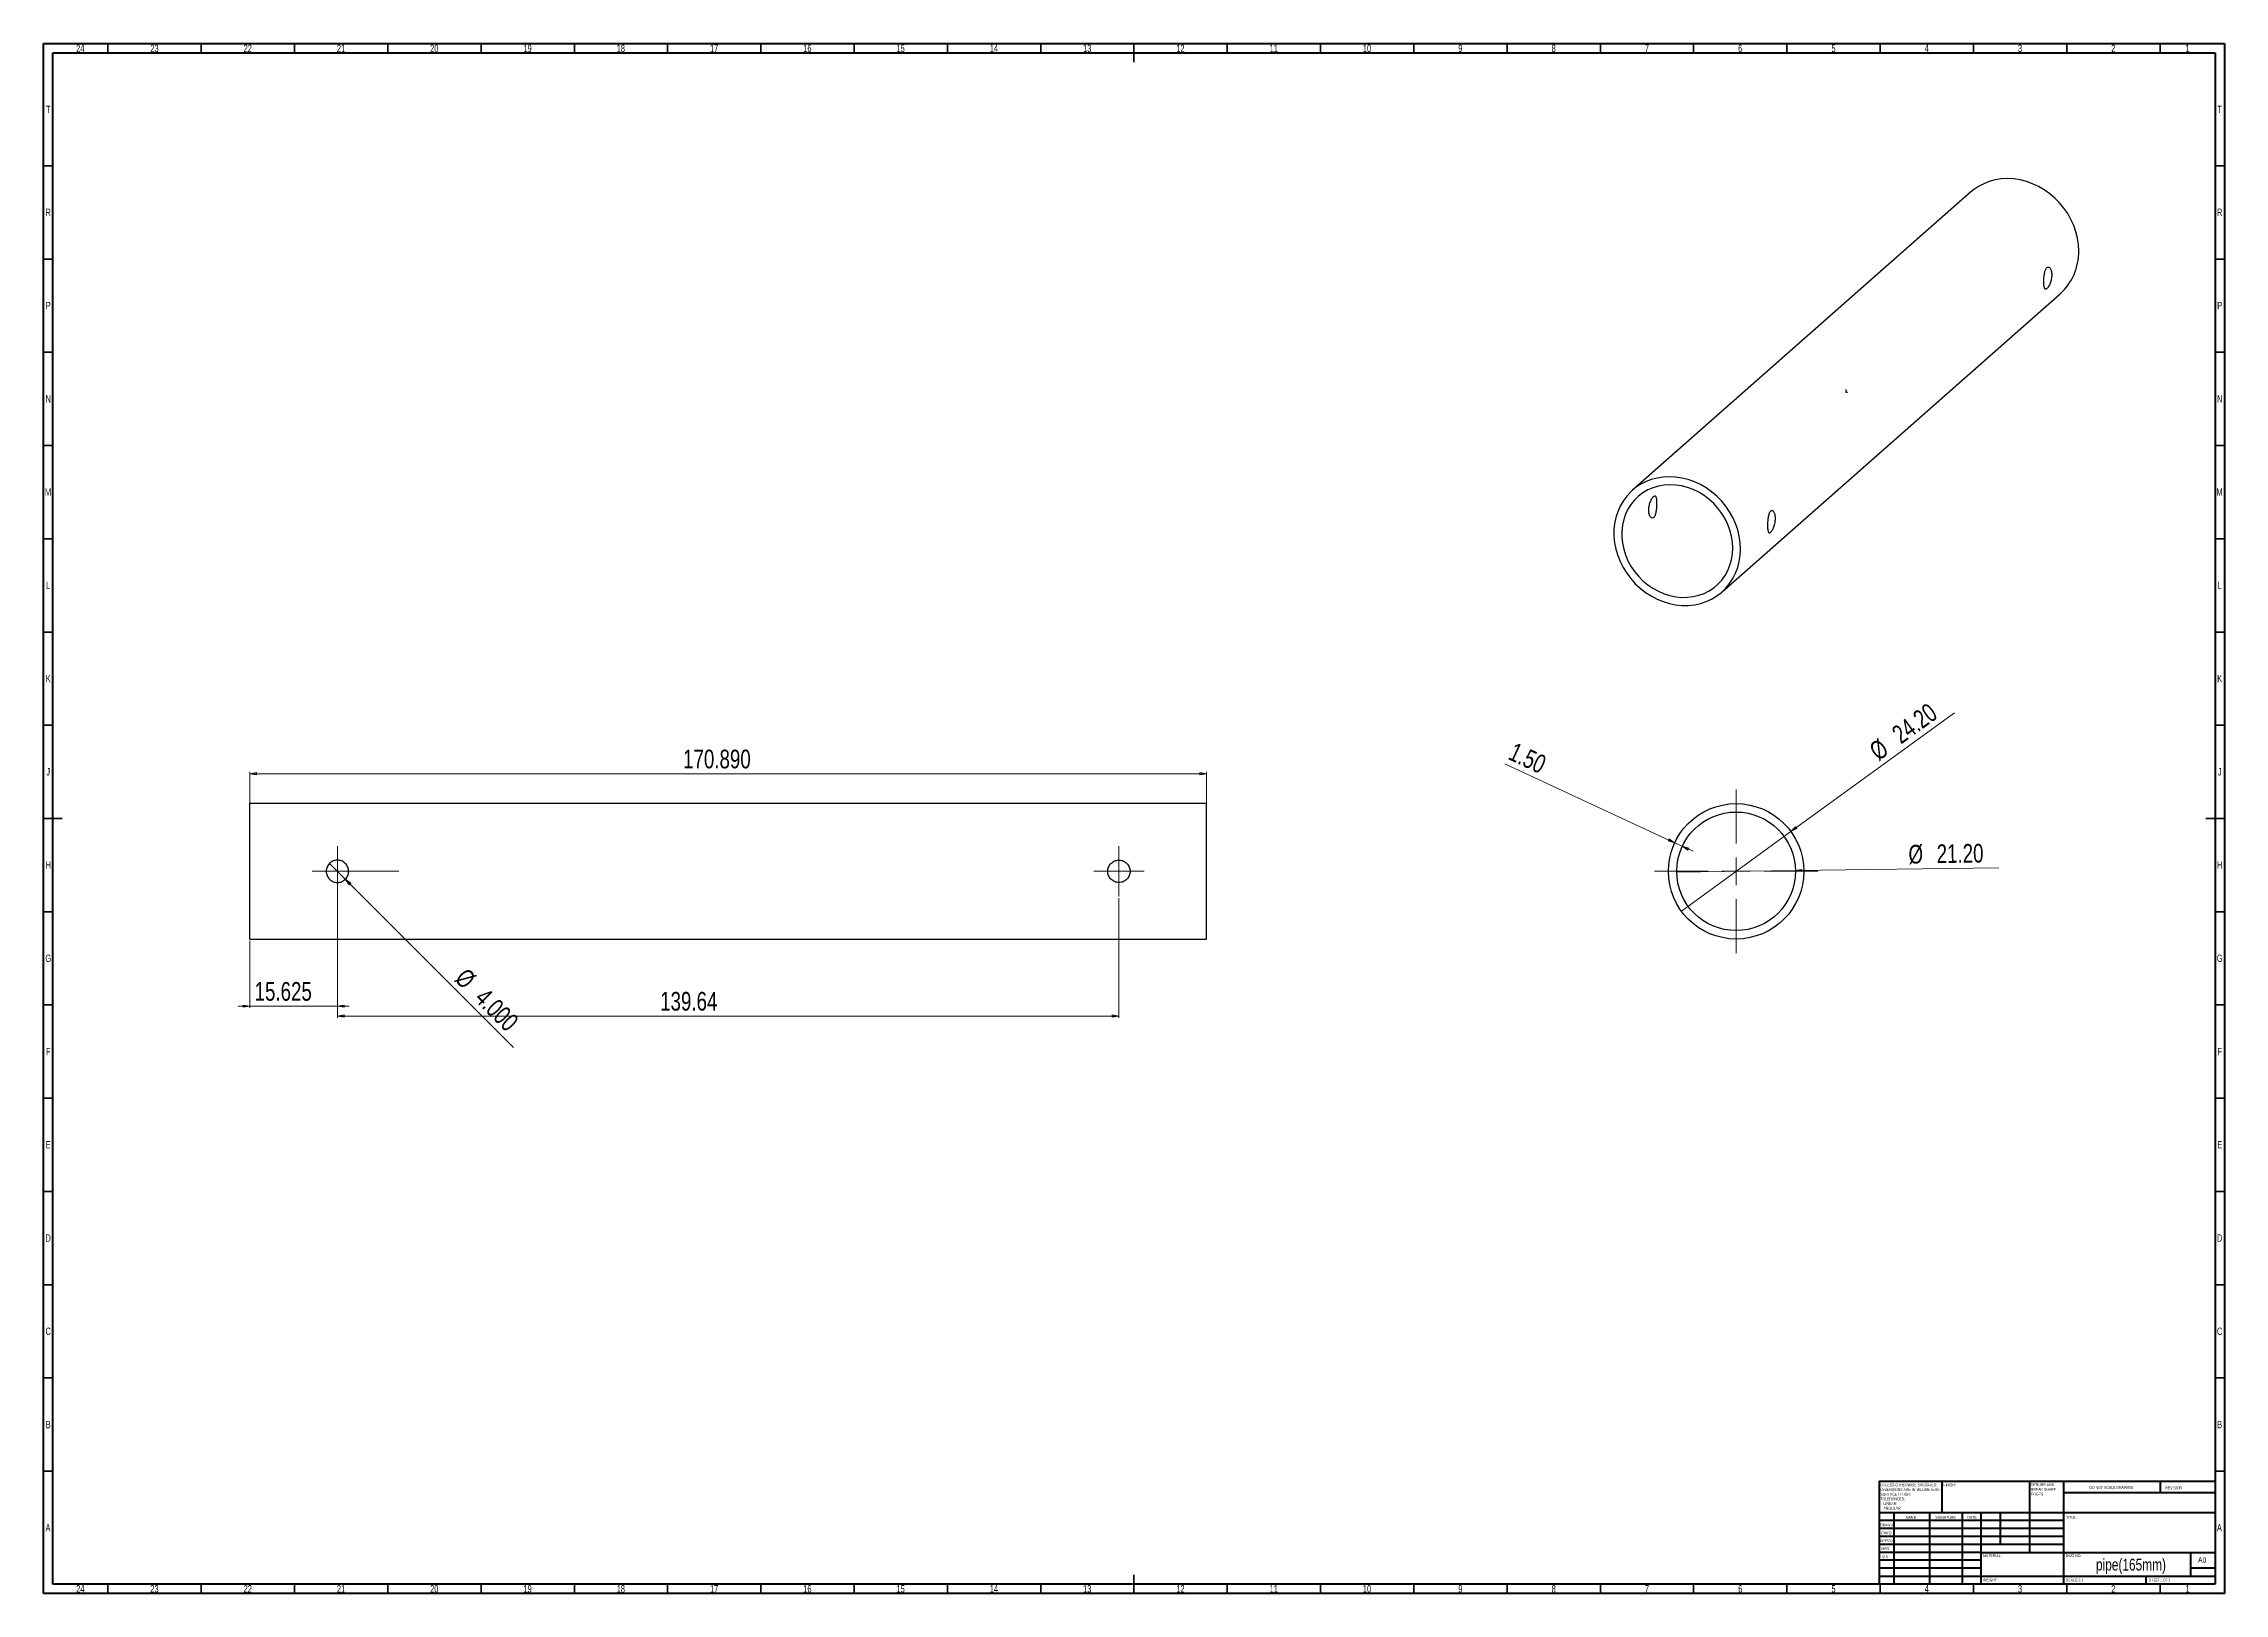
# Model space of a CAD drawing. Header units: millimetres. Extents: x 15 to 1184, y 5 to 836.
import ezdxf

# ---------------------------------------------------------------- set-up
doc = ezdxf.new("R2010")
doc.units = ezdxf.units.MM
doc.header["$PDSIZE"] = -1
doc.styles.add('SLDTEXTSTYLE0', font='TXT', dxfattribs={"width": 0.75})
doc.styles.add('SLDTEXTSTYLE1', font='TXT', dxfattribs={"width": 0.686449})
doc.styles.add('SLDTEXTSTYLE2', font='TXT', dxfattribs={"width": 0.6875})
doc.dimstyles.new('SLDDIMSTYLE0', dxfattribs={"dimtxt": 10, "dimasz": 3.556, "dimexe": 0, "dimexo": 0.0625, "dimgap": 2.5, "dimtad": 1, "dimdec": 3, "dimlfac": 0.333333, "dimrnd": 1e-09, "dimzin": 4, "dimdsep": 46, "dimtxsty": 'SLDTEXTSTYLE0', "dimblk1": 'NONE', "dimblk2": 'CLOSED', "dimsah": 1, "dimcen": 0, "dimadec": 0, "dimazin": 1, "dimtfac": 1, "dimtdec": 3, "dimtmove": 0, "dimatfit": 3, "dimldrblk": 'NONE', "dimfxl": 0, "dimfrac": 2, "dimtolj": 1, "dimtzin": 12, "dimarcsym": 0})
doc.dimstyles.new('SLDDIMSTYLE1', dxfattribs={"dimtxt": 10, "dimasz": 3.556, "dimexe": 0, "dimexo": 0.0625, "dimgap": 2.5, "dimtad": 1, "dimdec": 3, "dimlfac": 0.333333, "dimrnd": 1e-09, "dimzin": 12, "dimdsep": 46, "dimtxsty": 'SLDTEXTSTYLE0', "dimblk1": 'CLOSED', "dimblk2": 'CLOSED', "dimsah": 1, "dimcen": 0.09, "dimadec": 0, "dimazin": 3, "dimtfac": 1, "dimtdec": 3, "dimtmove": 0, "dimatfit": 0, "dimldrblk": 'CLOSED', "dimfxl": 0, "dimfrac": 2, "dimtolj": 1, "dimtzin": 12, "dimarcsym": 0})
doc.dimstyles.new('SLDDIMSTYLE2', dxfattribs={"dimtxt": 10, "dimasz": 3.556, "dimexe": 0, "dimexo": 0.0625, "dimgap": 2.5, "dimtad": 1, "dimdec": 3, "dimlfac": 0.333333, "dimrnd": 1e-09, "dimzin": 4, "dimdsep": 46, "dimtxsty": 'SLDTEXTSTYLE0', "dimblk1": 'CLOSED', "dimblk2": 'CLOSED', "dimsah": 1, "dimcen": 0.09, "dimadec": 0, "dimazin": 1, "dimtfac": 1, "dimtdec": 3, "dimtofl": 0, "dimtmove": 0, "dimatfit": 3, "dimldrblk": 'CLOSED', "dimfxl": 0, "dimfrac": 2, "dimtolj": 1, "dimtzin": 12, "dimarcsym": 0})
doc.dimstyles.new('SLDDIMSTYLE3', dxfattribs={"dimtxt": 10, "dimasz": 3.556, "dimexe": 0, "dimexo": 0.0625, "dimgap": 2.5, "dimtad": 1, "dimlfac": 0.333333, "dimrnd": 1e-09, "dimzin": 12, "dimdsep": 46, "dimtxsty": 'SLDTEXTSTYLE0', "dimblk1": 'CLOSED', "dimblk2": 'CLOSED', "dimsah": 1, "dimcen": 0.09, "dimadec": 0, "dimazin": 3, "dimtfac": 1, "dimtofl": 0, "dimtmove": 0, "dimatfit": 3, "dimldrblk": 'CLOSED', "dimfxl": 0, "dimfrac": 2, "dimtolj": 1, "dimtzin": 12, "dimarcsym": 0})
doc.dimstyles.new('SLDDIMSTYLE4', dxfattribs={"dimtxt": 10, "dimasz": 3.556, "dimexe": 0, "dimexo": 0.0625, "dimgap": 2.5, "dimtad": 1, "dimlfac": 0.333333, "dimrnd": 1e-09, "dimzin": 4, "dimdsep": 46, "dimtxsty": 'SLDTEXTSTYLE0', "dimblk1": 'NONE', "dimblk2": 'CLOSED', "dimsah": 1, "dimcen": 0, "dimadec": 0, "dimazin": 1, "dimtfac": 1, "dimtmove": 0, "dimatfit": 3, "dimldrblk": 'NONE', "dimfxl": 0, "dimfrac": 2, "dimtolj": 1, "dimtzin": 12, "dimarcsym": 0})
doc.dimstyles.new('SLDDIMSTYLE5', dxfattribs={"dimtxt": 10, "dimasz": 3.556, "dimexe": 0, "dimexo": 0.0625, "dimgap": 2.5, "dimtad": 1, "dimlfac": 0.333333, "dimrnd": 1e-09, "dimzin": 4, "dimdsep": 46, "dimtxsty": 'SLDTEXTSTYLE0', "dimblk1": 'CLOSED', "dimblk2": 'CLOSED', "dimsah": 1, "dimcen": 0.09, "dimadec": 0, "dimazin": 1, "dimtfac": 1, "dimtmove": 0, "dimatfit": 0, "dimldrblk": 'CLOSED', "dimfxl": 0, "dimfrac": 2, "dimtolj": 1, "dimtzin": 12, "dimarcsym": 0})

# ---------------------------------------------------------------- blocks, each defined once
blk = doc.blocks.new('_Closed')
at = {"color": 0, "linetype": 'ByBlock', "lineweight": -2}
for p, q in [((-1, 0.166667), (0, 0)), ((-1, 0.166667), (-1, -0.166667)), ((0, 0), (-1, -0.166667)), ((0, 0), (-1, 0))]:
    blk.add_line(p, q, dxfattribs=at)
blk = doc.blocks.new('_D')
at = {"color": 7, "linetype": 'Continuous', "lineweight": 0}
for q in [(168.2, 396.4), (266.9, 297.7)]:
    blk.add_line((176.7, 387.9), q, dxfattribs=at)
at = {"color": 7, "linetype": 'Continuous', "lineweight": 18, "xscale": 3.556, "yscale": 3.556, "rotation": 135.0000000000004}
blk.add_blockref('_Closed', (176.7, 387.9, 0.3), dxfattribs=at)
at = {"color": 7, "linetype": 'Continuous', "lineweight": 18, "char_height": 10, "attachment_point": 1, "rotation": 315, "style": 'SLDTEXTSTYLE0'}
for s, insert in [('%%c', (241.9, 341)), ('4.000', (252.6, 330.4))]:
    blk.add_mtext(s, dxfattribs=dict(at, insert=insert))
blk = doc.blocks.new('_None')
blk = doc.blocks.new('_D_1')
at = {"color": 7, "linetype": 'Continuous', "lineweight": 0}
for p, q in [((172.5, 391.2), (172.5, 318.9)), ((125.6, 354.9), (125.6, 318.9)), ((125.6, 319.9), (119.3, 319.9)), ((172.5, 319.9), (125.6, 319.9)), ((172.5, 319.9), (178.8, 319.9))]:
    blk.add_line(p, q, dxfattribs=at)
at = {"color": 7, "linetype": 'Continuous', "lineweight": 18, "xscale": 3.556, "yscale": 3.556}
blk.add_blockref('_Closed', (125.6, 319.9, 0.3), dxfattribs=at)
at = {"color": 7, "linetype": 'Continuous', "lineweight": 18, "xscale": 3.556, "yscale": 3.556, "rotation": 180.0000000000004}
blk.add_blockref('_Closed', (172.5, 319.9, 0.3), dxfattribs=at)
at = {"color": 7, "linetype": 'Continuous', "lineweight": 18, "insert": (128.1, 332.8), "char_height": 10, "attachment_point": 1, "style": 'SLDTEXTSTYLE0'}
blk.add_mtext('15.625', dxfattribs=at)
blk = doc.blocks.new('_D_2')
at = {"color": 7, "linetype": 'Continuous', "lineweight": 0}
for p, q in [((125.6, 356.9), (125.6, 445.5)), ((125.6, 444.5), (638.3, 444.5)), ((638.3, 356.9), (638.3, 445.5))]:
    blk.add_line(p, q, dxfattribs=at)
at = {"color": 7, "linetype": 'Continuous', "lineweight": 18, "xscale": 3.556, "yscale": 3.556, "rotation": 180.0000000000004}
blk.add_blockref('_Closed', (125.6, 444.5), dxfattribs=at)
at = {"color": 7, "linetype": 'Continuous', "lineweight": 18, "xscale": 3.556, "yscale": 3.556}
blk.add_blockref('_Closed', (638.3, 444.5), dxfattribs=at)
at = {"color": 7, "linetype": 'Continuous', "lineweight": 18, "insert": (357.8, 457.4), "char_height": 10, "attachment_point": 1, "style": 'SLDTEXTSTYLE0'}
blk.add_mtext('170.890', dxfattribs=at)
blk = doc.blocks.new('_D_3')
at = {"color": 7, "linetype": 'Continuous', "lineweight": 0}
for p, q in [((172.5, 377.7), (172.5, 313.6)), ((591.4, 377.7), (591.4, 313.6)), ((172.5, 314.6), (591.4, 314.6))]:
    blk.add_line(p, q, dxfattribs=at)
at = {"color": 7, "linetype": 'Continuous', "lineweight": 18, "xscale": 3.556, "yscale": 3.556, "rotation": 180.0000000000004}
blk.add_blockref('_Closed', (172.5, 314.6), dxfattribs=at)
at = {"color": 7, "linetype": 'Continuous', "lineweight": 18, "xscale": 3.556, "yscale": 3.556}
blk.add_blockref('_Closed', (591.4, 314.6), dxfattribs=at)
at = {"color": 7, "linetype": 'Continuous', "lineweight": 18, "insert": (345.5, 327.5), "char_height": 10, "attachment_point": 1, "style": 'SLDTEXTSTYLE0'}
blk.add_mtext('139.64', dxfattribs=at)
blk = doc.blocks.new('SW_CENTERMARKSYMBOL_0')
at = {"color": 0, "linetype": 'Continuous', "lineweight": 18}
for p, q in [((0, 7.5), (0, 13.5)), ((-7.5, 0), (-13.5, 0)), ((0, 0), (-7.5, 0)), ((0, 0), (0, 7.5)), ((0, 0), (0, -7.5)), ((0, 0), (7.5, 0)), ((7.5, 0), (33, 0)), ((0, -7.5), (0, -13.5))]:
    blk.add_line(p, q, dxfattribs=at)
blk = doc.blocks.new('SW_CENTERMARKSYMBOL_1')
at = {"color": 0, "linetype": 'Continuous', "lineweight": 18}
for p, q in [((0, 7.5), (0, 13.5)), ((-7.5, 0), (-13.5, 0)), ((0, 0), (-7.5, 0)), ((0, 0), (0, 7.5)), ((0, 0), (0, -7.5)), ((0, 0), (7.5, 0)), ((7.5, 0), (13.5, 0)), ((0, -7.5), (0, -13.5))]:
    blk.add_line(p, q, dxfattribs=at)
blk = doc.blocks.new('_D_4')
at = {"color": 7, "linetype": 'Continuous', "lineweight": 0}
for q in [(1039.3, 477.2), (892.9, 370.8)]:
    blk.add_line((951.6, 413.5), q, dxfattribs=at)
at = {"color": 7, "linetype": 'Continuous', "lineweight": 18, "xscale": 3.556, "yscale": 3.556, "rotation": 215.9913576436228}
blk.add_blockref('_Closed', (951.6, 413.5), dxfattribs=at)
at = {"color": 7, "linetype": 'Continuous', "lineweight": 18, "char_height": 10, "attachment_point": 1, "rotation": 35.9914, "style": 'SLDTEXTSTYLE0'}
for s, insert in [('24.20', (1004.8, 468.2)), ('%%c', (992.7, 459.2))]:
    blk.add_mtext(s, dxfattribs=dict(at, insert=insert))
blk = doc.blocks.new('_D_5')
at = {"color": 7, "linetype": 'Continuous', "lineweight": 0}
for q in [(890.4, 391.8), (1063.1, 394)]:
    blk.add_line((954, 392.6), q, dxfattribs=at)
at = {"color": 7, "linetype": 'Continuous', "lineweight": 18, "xscale": 3.556, "yscale": 3.556, "rotation": 180.753720809573}
blk.add_blockref('_Closed', (954, 392.6), dxfattribs=at)
at = {"color": 7, "linetype": 'Continuous', "lineweight": 18, "char_height": 10, "attachment_point": 1, "rotation": 0.7537, "style": 'SLDTEXTSTYLE0'}
for s, insert in [('%%c', (1014.6, 406.3)), ('21.20', (1029.7, 406.6))]:
    blk.add_mtext(s, dxfattribs=dict(at, insert=insert))
blk = doc.blocks.new('_D_6')
at = {"color": 7, "linetype": 'Continuous', "lineweight": 0}
for p, q in [((889.3, 407.5), (798.2, 449.9)), ((893.4, 405.6), (889.3, 407.5)), ((893.4, 405.6), (899.2, 402.9))]:
    blk.add_line(p, q, dxfattribs=at)
at = {"color": 7, "linetype": 'Continuous', "lineweight": 18, "xscale": 3.556, "yscale": 3.556}
for p, rotation in [((889.3, 407.5), 335.0278120854512), ((893.4, 405.6), 155.0278120854511)]:
    blk.add_blockref('_Closed', p, dxfattribs=dict(at, rotation=rotation))
at = {"color": 7, "linetype": 'Continuous', "lineweight": 18, "insert": (803.7, 461.6), "char_height": 10, "attachment_point": 1, "rotation": 335.0278, "style": 'SLDTEXTSTYLE0'}
blk.add_mtext('1.50', dxfattribs=at)
blk = doc.blocks.new('SW_CENTERMARKSYMBOL_2')
at = {"color": 0, "linetype": 'Continuous', "lineweight": 18}
for p, q in [((0, 15), (0, 43.8)), ((-15, 0), (-43.8, 0)), ((0, 0), (-7.5, 0)), ((0, 0), (0, 7.5)), ((0, 0), (0, -7.5)), ((0, 0), (7.5, 0)), ((15, 0), (43.8, 0)), ((0, -15), (0, -43.8))]:
    blk.add_line(p, q, dxfattribs=at)

msp = doc.modelspace()

# ---------------------------------------------------------------- linework, layer by layer
at = {"color": 7, "linetype": 'Continuous', "lineweight": 70}
for p, q in [((15, 5), (15, 836)), ((15, 836), (1184, 836)), ((20, 10), (20, 831)), ((20, 831), (1179, 831)), ((1179, 831), (1179, 10)), ((1184, 836), (1184, 5)), ((1184, 5), (15, 5)), ((1179, 10), (20, 10))]:
    msp.add_line(p, q, dxfattribs=at)
at = {"color": 7, "linetype": 'Continuous', "lineweight": 35}
for p, q in [((49.5, 831), (49.5, 836)), ((99.5, 831), (99.5, 836)), ((149.5, 831), (149.5, 836)), ((199.5, 831), (199.5, 836)), ((249.5, 831), (249.5, 836)), ((299.5, 831), (299.5, 836)), ((349.5, 831), (349.5, 836)), ((399.5, 831), (399.5, 836)), ((449.5, 831), (449.5, 836)), ((499.5, 831), (499.5, 836)), ((549.5, 831), (549.5, 836)), ((599.5, 836), (599.5, 826)), ((599.5, 831), (599.5, 836)), ((649.5, 831), (649.5, 836)), ((699.5, 831), (699.5, 836)), ((749.5, 831), (749.5, 836)), ((799.5, 831), (799.5, 836)), ((849.5, 831), (849.5, 836)), ((899.5, 831), (899.5, 836)), ((949.5, 831), (949.5, 836)), ((999.5, 831), (999.5, 836)), ((1049.5, 831), (1049.5, 836)), ((1099.5, 831), (1099.5, 836)), ((1149.5, 831), (1149.5, 836)), ((20, 770.5), (15, 770.5)), ((1179, 770.5), (1184, 770.5)), ((20, 720.5), (15, 720.5)), ((1179, 720.5), (1184, 720.5)), ((20, 670.5), (15, 670.5)), ((1179, 670.5), (1184, 670.5)), ((20, 620.5), (15, 620.5)), ((1179, 620.5), (1184, 620.5)), ((20, 570.5), (15, 570.5)), ((1179, 570.5), (1184, 570.5)), ((20, 520.5), (15, 520.5)), ((1179, 520.5), (1184, 520.5)), ((20, 470.5), (15, 470.5)), ((1179, 470.5), (1184, 470.5)), ((15, 420.5), (25, 420.5)), ((20, 420.5), (15, 420.5)), ((1184, 420.5), (1174, 420.5)), ((1179, 420.5), (1184, 420.5)), ((20, 370.5), (15, 370.5)), ((1179, 370.5), (1184, 370.5)), ((20, 320.5), (15, 320.5)), ((1179, 320.5), (1184, 320.5)), ((20, 270.5), (15, 270.5)), ((1179, 270.5), (1184, 270.5)), ((20, 220.5), (15, 220.5)), ((1179, 220.5), (1184, 220.5)), ((20, 170.5), (15, 170.5)), ((1179, 170.5), (1184, 170.5)), ((20, 120.5), (15, 120.5)), ((1179, 120.5), (1184, 120.5)), ((20, 70.5), (15, 70.5)), ((1179, 70.5), (1184, 70.5)), ((599.5, 5), (599.5, 15)), ((49.5, 10), (49.5, 5)), ((99.5, 10), (99.5, 5)), ((149.5, 10), (149.5, 5)), ((199.5, 10), (199.5, 5)), ((249.5, 10), (249.5, 5)), ((299.5, 10), (299.5, 5)), ((349.5, 10), (349.5, 5)), ((399.5, 10), (399.5, 5)), ((449.5, 10), (449.5, 5)), ((499.5, 10), (499.5, 5)), ((549.5, 10), (549.5, 5)), ((599.5, 10), (599.5, 5)), ((649.5, 10), (649.5, 5)), ((699.5, 10), (699.5, 5)), ((749.5, 10), (749.5, 5)), ((799.5, 10), (799.5, 5)), ((849.5, 10), (849.5, 5)), ((899.5, 10), (899.5, 5)), ((949.5, 10), (949.5, 5)), ((999.5, 10), (999.5, 5)), ((1049.5, 10), (1049.5, 5)), ((1099.5, 10), (1099.5, 5)), ((1149.5, 10), (1149.5, 5))]:
    msp.add_line(p, q, dxfattribs=at)
at = {"color": 7, "linetype": 'Continuous', "lineweight": 25}
for p, q in [((1047.9383, 756.3243), (866.6821, 596.4714)), ((914.7025, 542.0214), (1095.9587, 701.8743)), ((638.2838, 428.4722), (125.6138, 428.4722)), ((125.6138, 392.1722), (125.6138, 428.4722)), ((638.2838, 392.1722), (638.2838, 428.4722)), ((125.6138, 355.8722), (125.6138, 392.1722)), ((638.2838, 355.8722), (638.2838, 392.1722)), ((125.6138, 355.8722), (638.2838, 355.8722))]:
    msp.add_line(p, q, dxfattribs=at)
at = {"color": 7, "linetype": 'Continuous'}
for p, q in [((981.3204, 649.1728), (981.3204, 650.5145)), ((981.3204, 649.1728), (981.986, 649.089)), ((922.245, 392.1722), (922.0078, 392.1722)), ((922.245, 392.1722), (922.245, 392.6466))]:
    msp.add_line(p, q, dxfattribs=at)
at = {"color": 7, "linetype": 'Continuous', "lineweight": 50}
for p, q in [((999, 65.25), (1179, 65.25)), ((999, 65.25), (999, 10)), ((1032.8, 48.25), (1032.8, 65.25)), ((1079.6, 65.25), (1079.6, 27)), ((1097.8, 65.25), (1097.8, 10)), ((1179, 58.875), (1097.8, 58.875)), ((1149.8, 58.875), (1149.8, 65.25)), ((1179, 48.25), (999, 48.25)), ((1006.8, 48.25), (1006.8, 10)), ((1025.991, 48.25), (1025.991, 10)), ((1043.3989, 48.25), (1043.3989, 10)), ((1053.6, 10), (1053.6, 48.25)), ((1064, 31.25), (1064, 48.25)), ((1097.8, 44), (999, 44)), ((1097.8, 39.75), (999, 39.75)), ((1097.8, 35.5), (999, 35.5)), ((1097.8, 31.25), (999, 31.25)), ((1053.6, 27), (999, 27)), ((1053.6, 27), (1179, 27)), ((1166, 14.25), (1166, 27)), ((1053.6, 22.7499), (999, 22.7499)), ((1053.6, 18.5), (999, 18.5)), ((999, 14.25), (1179, 14.25)), ((1142, 10), (1142, 14.25)), ((1179, 18.5), (1166, 18.5))]:
    msp.add_line(p, q, dxfattribs=at)
at = {"color": 7, "linetype": 'Continuous', "lineweight": 25, "flags": 128}
for points in [[(1105.9041, 724.8213), (1105.7353, 728.2502), (1105.2308, 731.6875), (1104.3955, 735.0991), (1103.2378, 738.451), (1101.769, 741.71), (1100.0039, 744.8437), (1097.96, 747.8209), (1095.6575, 750.6121), (1093.1195, 753.1894), (1090.371, 755.5273), (1087.4394, 757.6026), (1084.3539, 759.3946), (1081.1451, 760.8855), (1077.8448, 762.0605), (1074.486, 762.9079), (1071.102, 763.4193), (1067.7264, 763.5896), (1064.3927, 763.4172), (1061.1341, 762.9036), (1057.9831, 762.0542), (1054.9708, 760.8771), (1052.1272, 759.3843), (1049.4806, 757.5905), (1047.9383, 756.3243)], [(924.6479, 564.9684), (924.4791, 568.3972), (923.9746, 571.8345), (923.1393, 575.2461), (921.9815, 578.5981), (920.5128, 581.8571), (918.7477, 584.9908), (916.7038, 587.968), (914.4013, 590.7591), (911.8632, 593.3365), (909.1148, 595.6744), (906.1832, 597.7496), (903.0977, 599.5416), (899.8888, 601.0325), (896.5886, 602.2075), (893.2298, 603.0549), (889.8458, 603.5664), (886.4702, 603.7367), (883.1365, 603.5642), (879.8779, 603.0507), (876.7268, 602.2012), (873.7145, 601.0242), (870.871, 599.5314), (868.2244, 597.7375), (865.8011, 595.6606), (863.6252, 593.3211), (861.7184, 590.7423), (860.0994, 587.9499), (858.7845, 584.9717), (857.7868, 581.8371), (857.116, 578.5774), (856.779, 575.225), (856.779, 571.8131), (857.116, 568.3758), (857.7868, 564.9471), (858.7845, 561.5611), (860.0994, 558.2515), (861.7184, 555.0512), (863.6252, 551.9919), (865.8011, 549.1042), (868.2244, 546.4166), (870.871, 543.9559), (873.7145, 541.7465), (876.7268, 539.8105), (879.8779, 538.167), (883.1365, 536.8324), (886.4702, 535.8199), (889.8458, 535.1397), (893.2298, 534.7984), (896.5886, 534.7995), (899.8888, 535.1429), (903.0977, 535.8252), (906.1832, 536.8398), (909.1148, 538.1763), (911.8632, 539.8217), (914.4013, 541.7595), (916.7038, 543.9705), (918.7477, 546.4327), (920.5128, 549.1216), (921.9815, 552.0105), (923.1393, 555.0707), (923.9746, 558.2718), (924.4791, 561.582), (924.6479, 564.9684)], [(920.4385, 565.4987), (920.27, 568.7068), (919.7663, 571.9209), (918.9333, 575.1048), (917.7802, 578.2223), (916.3203, 581.238), (914.5699, 584.118), (912.549, 586.8294), (910.2805, 589.3416), (907.79, 591.6261), (905.1059, 593.657), (902.2583, 595.4113), (899.2798, 596.8692), (896.2039, 598.0141), (893.0656, 598.8331), (889.9005, 599.3168), (886.7442, 599.4599), (883.6328, 599.2605), (880.6013, 598.7212), (877.6841, 597.8478), (874.9143, 596.6504), (872.3233, 595.1425), (869.9404, 593.3412), (867.7927, 591.2669), (865.9044, 588.943), (864.297, 586.396), (862.9886, 583.6547), (861.9942, 580.7502), (861.3249, 577.7153), (860.9883, 574.5844), (860.9883, 571.3931), (861.3249, 568.1774), (861.9942, 564.9738), (862.9886, 561.8187), (864.297, 558.7477), (865.9044, 555.7957), (867.7927, 552.996), (869.9404, 550.3805), (872.3233, 547.9788), (874.9143, 545.818), (877.6841, 543.9227), (880.6013, 542.3143), (883.6328, 541.011), (886.7442, 540.0277), (889.9005, 539.3754), (893.0656, 539.0616), (896.2039, 539.0898), (899.2798, 539.4597), (902.2583, 540.167), (905.1059, 541.2039), (907.79, 542.5585), (910.2805, 544.2154), (912.549, 546.156), (914.5699, 548.3582), (916.3203, 550.7971), (917.7802, 553.445), (918.9333, 556.2719), (919.7663, 559.2459), (920.27, 562.3331), (920.4385, 565.4987)]]:
    msp.add_lwpolyline(points, dxfattribs=at)
at = {"color": 7, "linetype": 'Continuous', "lineweight": 25}
for radius in [36.3, 31.8]:
    msp.add_circle((922.245, 392.1722), radius, dxfattribs=at)
msp.add_arc((1075.665, 724.2984), 30.2436, 312.1449937, 0.9907009, dxfattribs=at)
for points, knots in [([(1091.4526, 712.0763), (1091.4526, 712.4507), (1091.4327, 712.8073), (1091.3555, 713.4864), (1091.2972, 713.8122), (1091.1475, 714.4084), (1091.0568, 714.6788), (1090.8466, 715.1645), (1090.7264, 715.3799), (1090.3421, 715.9142), (1090.0447, 716.1348), (1089.4479, 716.2603), (1089.1427, 716.1663), (1088.7268, 715.8002), (1088.5921, 715.6384), (1088.3435, 715.2507), (1088.2284, 715.0249), (1088.0148, 714.5088), (1087.9171, 714.2194), (1087.7439, 713.6008), (1087.6669, 713.2679), (1087.5308, 712.5593), (1087.4734, 712.1932), (1087.3759, 711.4388), (1087.3354, 711.0458), (1087.272, 710.2622), (1087.2489, 709.872), (1087.2178, 709.0948), (1087.21, 708.7064), (1087.2099, 707.5978), (1087.2404, 706.9044), (1087.3347, 706.0308), (1087.3748, 705.7624), (1087.473, 705.2888), (1087.5304, 705.0853), (1087.6648, 704.7434), (1087.7428, 704.6045), (1087.9163, 704.4041), (1088.0121, 704.3405), (1088.2255, 704.2876), (1088.3424, 704.2994), (1088.5901, 704.3969), (1088.7224, 704.4826), (1089.0026, 704.7293), (1089.1467, 704.8866), (1089.4417, 705.2666), (1089.5943, 705.4925), (1089.8944, 705.9966), (1090.0419, 706.2743), (1090.3293, 706.8811), (1090.469, 707.2112), (1090.8532, 708.2385), (1091.0723, 709.0002), (1091.3704, 710.537), (1091.4526, 711.3275), (1091.4526, 712.0763)], [0, 0, 0, 0, 0.03125, 0.03125, 0.0625, 0.0625, 0.09375, 0.09375, 0.125, 0.125, 0.1875, 0.1875, 0.25, 0.25, 0.28125, 0.28125, 0.3125, 0.3125, 0.34375, 0.34375, 0.375, 0.375, 0.40625, 0.40625, 0.4375, 0.4375, 0.46875, 0.46875, 0.5, 0.5, 0.5625, 0.5625, 0.59375, 0.59375, 0.625, 0.625, 0.65625, 0.65625, 0.6875, 0.6875, 0.71875, 0.71875, 0.75, 0.75, 0.78125, 0.78125, 0.8125, 0.8125, 0.84375, 0.84375, 0.875, 0.875, 0.9375, 0.9375, 1, 1, 1, 1]), ([(875.3976, 585.7391), (875.3976, 585.3644), (875.4184, 585.0076), (875.499, 584.3278), (875.5598, 584.0017), (875.7156, 583.4048), (875.81, 583.134), (876.0282, 582.6474), (876.1528, 582.4316), (876.5499, 581.8961), (876.8561, 581.6744), (877.4655, 581.547), (877.7745, 581.6404), (878.1907, 582.0067), (878.3245, 582.1688), (878.5698, 582.557), (878.6824, 582.7833), (878.8897, 583.3005), (878.9834, 583.5901), (879.1485, 584.2096), (879.2211, 584.5435), (879.3482, 585.2523), (879.4012, 585.6186), (879.4907, 586.3739), (879.5275, 586.7675), (879.5847, 587.5514), (879.6055, 587.942), (879.6333, 588.7202), (879.6402, 589.1088), (879.6403, 590.2178), (879.6134, 590.911), (879.5281, 591.7836), (879.4916, 592.0517), (879.4016, 592.5237), (879.3486, 592.7265), (879.2229, 593.0674), (879.1494, 593.2055), (878.9843, 593.4048), (878.8922, 593.468), (878.5815, 593.5463), (878.3349, 593.4474), (877.9147, 593.0775), (877.7698, 592.9203), (877.4711, 592.5404), (877.3157, 592.3145), (877.0096, 591.8115), (876.8583, 591.5343), (876.5626, 590.928), (876.4188, 590.5991), (876.0217, 589.5743), (875.7939, 588.814), (875.5611, 587.6624), (875.5, 587.2701), (875.4184, 586.4948), (875.3976, 586.1137), (875.3976, 585.7391)], [0, 0, 0, 0, 0.03125, 0.03125, 0.0625, 0.0625, 0.09375, 0.09375, 0.125, 0.125, 0.1875, 0.1875, 0.25, 0.25, 0.28125, 0.28125, 0.3125, 0.3125, 0.34375, 0.34375, 0.375, 0.375, 0.40625, 0.40625, 0.4375, 0.4375, 0.46875, 0.46875, 0.5, 0.5, 0.5625, 0.5625, 0.59375, 0.59375, 0.625, 0.625, 0.65625, 0.65625, 0.6875, 0.6875, 0.75, 0.75, 0.78125, 0.78125, 0.8125, 0.8125, 0.84375, 0.84375, 0.875, 0.875, 0.9375, 0.9375, 0.96875, 0.96875, 1, 1, 1, 1]), ([(943.342, 581.4551), (943.342, 581.0806), (943.3221, 580.7012), (943.2449, 579.9326), (943.1866, 579.5391), (943.0369, 578.7659), (942.9462, 578.3869), (942.736, 577.6438), (942.6158, 577.2784), (942.2315, 576.2503), (941.9341, 575.6284), (941.3373, 574.6247), (941.0321, 574.2322), (940.6162, 573.8648), (940.4816, 573.7767), (940.2329, 573.6783), (940.1178, 573.6663), (939.9042, 573.7179), (939.8065, 573.7822), (939.6333, 573.9817), (939.5563, 574.1176), (939.4202, 574.4622), (939.3628, 574.6661), (939.2653, 575.1354), (939.2248, 575.4044), (939.1614, 575.9894), (939.1383, 576.3043), (939.1072, 576.9795), (939.0994, 577.3417), (939.0993, 578.4501), (939.1298, 579.2479), (939.2242, 580.4174), (939.2643, 580.8088), (939.3624, 581.5693), (939.4198, 581.9348), (939.5542, 582.6367), (939.6322, 582.9755), (939.8057, 583.5956), (939.9016, 583.8803), (940.1149, 584.3976), (940.2318, 584.6275), (940.4795, 585.0143), (940.6118, 585.1745), (940.892, 585.4223), (941.0361, 585.5068), (941.3311, 585.5999), (941.4837, 585.6079), (941.7838, 585.5455), (941.9313, 585.4762), (942.2187, 585.2622), (942.3584, 585.1163), (942.7426, 584.583), (942.9617, 584.085), (943.2598, 582.9009), (943.342, 582.2039), (943.342, 581.4551)], [0, 0, 0, 0, 0.03125, 0.03125, 0.0625, 0.0625, 0.09375, 0.09375, 0.125, 0.125, 0.1875, 0.1875, 0.25, 0.25, 0.28125, 0.28125, 0.3125, 0.3125, 0.34375, 0.34375, 0.375, 0.375, 0.40625, 0.40625, 0.4375, 0.4375, 0.46875, 0.46875, 0.5, 0.5, 0.5625, 0.5625, 0.59375, 0.59375, 0.625, 0.625, 0.65625, 0.65625, 0.6875, 0.6875, 0.71875, 0.71875, 0.75, 0.75, 0.78125, 0.78125, 0.8125, 0.8125, 0.84375, 0.84375, 0.875, 0.875, 0.9375, 0.9375, 1, 1, 1, 1]), ([(178.4888, 392.1722), (178.4888, 391.7751), (178.4498, 391.3847), (178.297, 390.617), (178.1813, 390.2356), (177.8799, 389.5093), (177.6956, 389.1649), (177.2602, 388.5132), (177.0072, 388.2052), (176.1784, 387.3766), (175.5101, 386.9299), (174.0669, 386.3309), (173.2764, 386.1727), (172.1003, 386.172), (171.7019, 386.2111), (170.9319, 386.3644), (170.5576, 386.4779), (169.8303, 386.779), (169.48, 386.9665), (168.8307, 387.4004), (168.5269, 387.649), (167.9681, 388.2075), (167.7203, 388.5098), (167.2858, 389.1588), (167.0975, 389.5099), (166.7964, 390.2356), (166.6826, 390.6096), (166.5284, 391.3799), (166.489, 391.778), (166.4885, 392.9537), (166.646, 393.7445), (167.0945, 394.828), (167.2811, 395.1779), (167.7183, 395.8324), (167.966, 396.1342), (168.5186, 396.6877), (168.8267, 396.941), (169.477, 397.3762), (169.8211, 397.5609), (170.5481, 397.8633), (170.9286, 397.979), (171.6957, 398.1324), (172.0875, 398.1719), (172.8805, 398.1725), (173.2706, 398.1339), (174.0389, 397.9817), (174.421, 397.8662), (175.1467, 397.5657), (175.4913, 397.3817), (176.1441, 396.9464), (176.4519, 396.694), (177.2808, 395.8664), (177.7284, 395.1983), (178.3287, 393.7553), (178.4888, 392.9664), (178.4888, 392.1722)], [0, 0, 0, 0, 0.03125, 0.03125, 0.0625, 0.0625, 0.09375, 0.09375, 0.125, 0.125, 0.1875, 0.1875, 0.25, 0.25, 0.28125, 0.28125, 0.3125, 0.3125, 0.34375, 0.34375, 0.375, 0.375, 0.40625, 0.40625, 0.4375, 0.4375, 0.46875, 0.46875, 0.5, 0.5, 0.5625, 0.5625, 0.59375, 0.59375, 0.625, 0.625, 0.65625, 0.65625, 0.6875, 0.6875, 0.71875, 0.71875, 0.75, 0.75, 0.78125, 0.78125, 0.8125, 0.8125, 0.84375, 0.84375, 0.875, 0.875, 0.9375, 0.9375, 1, 1, 1, 1]), ([(597.4088, 392.1722), (597.4088, 392.5693), (597.3698, 392.9597), (597.217, 393.7274), (597.1013, 394.1088), (596.7999, 394.8351), (596.6156, 395.1795), (596.1802, 395.8312), (595.9272, 396.1392), (595.0984, 396.9678), (594.4301, 397.4146), (592.9869, 398.0135), (592.1964, 398.1718), (591.0203, 398.1724), (590.6219, 398.1333), (589.8519, 397.98), (589.4776, 397.8665), (588.7503, 397.5655), (588.4, 397.3779), (587.7507, 396.944), (587.4469, 396.6954), (586.8881, 396.1369), (586.6403, 395.8346), (586.2058, 395.1856), (586.0175, 394.8345), (585.7164, 394.1088), (585.6026, 393.7348), (585.4484, 392.9645), (585.409, 392.5664), (585.4085, 391.3907), (585.566, 390.5999), (586.0145, 389.5164), (586.2011, 389.1665), (586.6383, 388.512), (586.886, 388.2103), (587.4386, 387.6567), (587.7467, 387.4034), (588.397, 386.9682), (588.7411, 386.7835), (589.4681, 386.4811), (589.8486, 386.3654), (590.6157, 386.212), (591.0075, 386.1725), (591.8005, 386.1719), (592.1906, 386.2105), (592.9589, 386.3627), (593.341, 386.4782), (594.0667, 386.7787), (594.4113, 386.9627), (595.0641, 387.398), (595.3719, 387.6504), (596.2008, 388.478), (596.6484, 389.1461), (597.2487, 390.5891), (597.4088, 391.378), (597.4088, 392.1722)], [0, 0, 0, 0, 0.03125, 0.03125, 0.0625, 0.0625, 0.09375, 0.09375, 0.125, 0.125, 0.1875, 0.1875, 0.25, 0.25, 0.28125, 0.28125, 0.3125, 0.3125, 0.34375, 0.34375, 0.375, 0.375, 0.40625, 0.40625, 0.4375, 0.4375, 0.46875, 0.46875, 0.5, 0.5, 0.5625, 0.5625, 0.59375, 0.59375, 0.625, 0.625, 0.65625, 0.65625, 0.6875, 0.6875, 0.71875, 0.71875, 0.75, 0.75, 0.78125, 0.78125, 0.8125, 0.8125, 0.84375, 0.84375, 0.875, 0.875, 0.9375, 0.9375, 1, 1, 1, 1])]:
    msp.add_open_spline(points, degree=3, knots=knots, dxfattribs=at)
at = {"color": 7, "linetype": 'Continuous'}
for p in [(981.3204, 649.1728), (922.245, 392.1722)]:
    msp.add_point(p, dxfattribs=at)

# ---------------------------------------------------------------- block references
at = {"color": 7, "linetype": 'Continuous', "lineweight": 0}
for name, p in [('SW_CENTERMARKSYMBOL_2', (922.245, 392.1722)), ('SW_CENTERMARKSYMBOL_0', (172.4888, 392.1722)), ('SW_CENTERMARKSYMBOL_1', (591.4088, 392.1722))]:
    msp.add_blockref(name, p, dxfattribs=at)

# ---------------------------------------------------------------- texts
for s, insert, char_height, attachment_point, style in [('24', (34.6701, 835.4385), 3.96875, 2, 'SLDTEXTSTYLE0'), ('23', (74.4201, 835.4385), 3.96875, 2, 'SLDTEXTSTYLE0'), ('22', (124.4201, 835.4385), 3.96875, 2, 'SLDTEXTSTYLE0'), ('21', (174.4201, 835.4385), 3.96875, 2, 'SLDTEXTSTYLE0'), ('20', (224.4201, 835.4385), 3.96875, 2, 'SLDTEXTSTYLE0'), ('19', (274.4201, 835.4385), 3.96875, 2, 'SLDTEXTSTYLE0'), ('18', (324.4201, 835.4385), 3.96875, 2, 'SLDTEXTSTYLE0'), ('17', (374.4201, 835.4385), 3.96875, 2, 'SLDTEXTSTYLE0'), ('16', (424.4201, 835.4385), 3.96875, 2, 'SLDTEXTSTYLE0'), ('15', (474.4201, 835.4385), 3.96875, 2, 'SLDTEXTSTYLE0'), ('14', (524.4201, 835.4385), 3.96875, 2, 'SLDTEXTSTYLE0'), ('13', (574.4201, 835.4385), 3.96875, 2, 'SLDTEXTSTYLE0'), ('12', (624.4201, 835.4385), 3.96875, 2, 'SLDTEXTSTYLE0'), ('11', (674.4201, 835.4385), 3.96875, 2, 'SLDTEXTSTYLE0'), ('10', (724.4201, 835.4385), 3.96875, 2, 'SLDTEXTSTYLE0'), ('9', (774.46, 835.4385), 3.9687, 2, 'SLDTEXTSTYLE0'), ('8', (824.46, 835.4385), 3.9687, 2, 'SLDTEXTSTYLE0'), ('7', (874.46, 835.4385), 3.9687, 2, 'SLDTEXTSTYLE0'), ('6', (924.46, 835.4385), 3.9687, 2, 'SLDTEXTSTYLE0'), ('5', (974.46, 835.4385), 3.9687, 2, 'SLDTEXTSTYLE0'), ('4', (1024.46, 835.4385), 3.9687, 2, 'SLDTEXTSTYLE0'), ('3', (1074.46, 835.4385), 3.9687, 2, 'SLDTEXTSTYLE0'), ('2', (1124.46, 835.4385), 3.9687, 2, 'SLDTEXTSTYLE0'), ('1', (1164.21, 835.4385), 3.9687, 2, 'SLDTEXTSTYLE0'), ('T', (17.4881, 802.6885), 3.9687, 2, 'SLDTEXTSTYLE0'), ('T', (1181.4881, 802.6885), 3.9687, 2, 'SLDTEXTSTYLE0'), ('R', (17.4444, 747.525), 3.9687, 2, 'SLDTEXTSTYLE0'), ('R', (1181.4444, 747.525), 3.9687, 2, 'SLDTEXTSTYLE0'), ('P', (17.4848, 697.525), 3.9687, 2, 'SLDTEXTSTYLE0'), ('P', (1181.4848, 697.525), 3.9687, 2, 'SLDTEXTSTYLE0'), ('N', (17.4637, 647.525), 3.9687, 2, 'SLDTEXTSTYLE0'), ('N', (1181.4637, 647.525), 3.9687, 2, 'SLDTEXTSTYLE0'), ('M', (17.3617, 597.525), 3.9687, 2, 'SLDTEXTSTYLE0'), ('M', (1181.3617, 597.525), 3.9687, 2, 'SLDTEXTSTYLE0'), ('L', (17.4545, 547.525), 3.9687, 2, 'SLDTEXTSTYLE0'), ('L', (1181.4545, 547.525), 3.9687, 2, 'SLDTEXTSTYLE0'), ('K', (17.4885, 497.525), 3.9687, 2, 'SLDTEXTSTYLE0'), ('K', (1181.4885, 497.525), 3.9687, 2, 'SLDTEXTSTYLE0'), ('J', (17.4651, 447.525), 3.9687, 2, 'SLDTEXTSTYLE0'), ('J', (1181.4651, 447.525), 3.9687, 2, 'SLDTEXTSTYLE0'), ('H', (17.4904, 397.525), 3.9687, 2, 'SLDTEXTSTYLE0'), ('H', (1181.4904, 397.525), 3.9687, 2, 'SLDTEXTSTYLE0'), ('G', (17.4867, 347.525), 3.9687, 2, 'SLDTEXTSTYLE0'), ('G', (1181.4867, 347.525), 3.9687, 2, 'SLDTEXTSTYLE0'), ('F', (17.4577, 297.525), 3.9687, 2, 'SLDTEXTSTYLE0'), ('F', (1181.4577, 297.525), 3.9687, 2, 'SLDTEXTSTYLE0'), ('E', (17.5078, 247.525), 3.9687, 2, 'SLDTEXTSTYLE0'), ('E', (1181.5078, 247.525), 3.9687, 2, 'SLDTEXTSTYLE0'), ('D', (17.4527, 197.525), 3.9687, 2, 'SLDTEXTSTYLE0'), ('D', (1181.4527, 197.525), 3.9687, 2, 'SLDTEXTSTYLE0'), ('C', (17.4587, 147.525), 3.9687, 2, 'SLDTEXTSTYLE0'), ('C', (1181.4587, 147.525), 3.9687, 2, 'SLDTEXTSTYLE0'), ('B', (17.4706, 97.525), 3.9687, 2, 'SLDTEXTSTYLE0'), ('B', (1181.4706, 97.525), 3.9687, 2, 'SLDTEXTSTYLE0'), ('SURFACE FINISH:', (999.5937, 58.921), 1.5, 1, 'SLDTEXTSTYLE0'), ('UNLESS OTHERWISE SPECIFIED:', (999.5937, 63.921), 1.5, 1, 'SLDTEXTSTYLE0'), ('DIMENSIONS ARE IN MILLIMETERS', (999.5937, 61.421), 1.5, 1, 'SLDTEXTSTYLE0'), ('FINISH:', (1033.3713, 63.9193), 1.5, 1, 'SLDTEXTSTYLE0'), ('DEBURR AND', (1080.3092, 64.0031), 1.5, 1, 'SLDTEXTSTYLE0'), ('BREAK SHARP', (1080.3092, 61.5031), 1.5, 1, 'SLDTEXTSTYLE0'), ('EDGES', (1080.3092, 59.0031), 1.5, 1, 'SLDTEXTSTYLE0'), ('DO NOT SCALE DRAWING', (1111.6146, 62.533), 1.5, 1, 'SLDTEXTSTYLE0'), ('REVISION', (1152.3276, 62.3349), 1.5, 1, 'SLDTEXTSTYLE0'), ('TOLERANCES:', (999.5937, 56.421), 1.5, 1, 'SLDTEXTSTYLE0'), ('ANGULAR:', (1001.2812, 51.421), 1.5, 1, 'SLDTEXTSTYLE0'), ('LINEAR:', (1001.2812, 53.921), 1.5, 1, 'SLDTEXTSTYLE0'), ('A', (17.3397, 42.1885), 3.9687, 2, 'SLDTEXTSTYLE0'), ('DRAWN', (999.6434, 42.3848), 1.5, 1, 'SLDTEXTSTYLE1'), ("CHK'D", (999.9392, 38.1619), 1.5, 1, 'SLDTEXTSTYLE0'), ('NAME', (1013.3222, 46.5015), 1.5, 1, 'SLDTEXTSTYLE0'), ('SIGNATURE', (1029.0336, 46.5618), 1.5, 1, 'SLDTEXTSTYLE0'), ('DATE', (1046.2147, 46.5762), 1.5, 1, 'SLDTEXTSTYLE0'), ('TITLE:', (1099.0902, 46.5762), 1.5, 1, 'SLDTEXTSTYLE0'), ('A', (1181.3397, 42.1885), 3.9687, 2, 'SLDTEXTSTYLE0'), ("APPV'D", (999.4017, 34.0659), 1.5, 1, 'SLDTEXTSTYLE0'), ('MFG', (1000.124, 29.7158), 1.5, 1, 'SLDTEXTSTYLE0'), ('Q.A', (1000.509, 25.5047), 1.5, 1, 'SLDTEXTSTYLE0'), ('MATERIAL:', (1054.6459, 25.9861), 1.5, 1, 'SLDTEXTSTYLE0'), ('DWG NO.', (1098.953, 25.9861), 1.5, 1, 'SLDTEXTSTYLE0'), ('pipe(165mm)', (1133.9249, 23.6069), 6.35, 2, 'SLDTEXTSTYLE0'), ('A0', (1169.8712, 24.4064), 2.91042, 1, 'SLDTEXTSTYLE0'), ('WEIGHT:', (1054.6178, 12.9493), 1.4986, 1, 'SLDTEXTSTYLE0'), ('SCALE:2:1', (1099.074, 12.9001), 1.5, 1, 'SLDTEXTSTYLE0'), ('SHEET 1 OF 1', (1143.4783, 12.9001), 1.5, 1, 'SLDTEXTSTYLE2'), ('24', (34.6701, 9.4385), 3.96875, 2, 'SLDTEXTSTYLE0'), ('23', (74.4201, 9.4385), 3.96875, 2, 'SLDTEXTSTYLE0'), ('22', (124.4201, 9.4385), 3.96875, 2, 'SLDTEXTSTYLE0'), ('21', (174.4201, 9.4385), 3.96875, 2, 'SLDTEXTSTYLE0'), ('20', (224.4201, 9.4385), 3.96875, 2, 'SLDTEXTSTYLE0'), ('19', (274.4201, 9.4385), 3.96875, 2, 'SLDTEXTSTYLE0'), ('18', (324.4201, 9.4385), 3.96875, 2, 'SLDTEXTSTYLE0'), ('17', (374.4201, 9.4385), 3.96875, 2, 'SLDTEXTSTYLE0'), ('16', (424.4201, 9.4385), 3.96875, 2, 'SLDTEXTSTYLE0'), ('15', (474.4201, 9.4385), 3.96875, 2, 'SLDTEXTSTYLE0'), ('14', (524.4201, 9.4385), 3.96875, 2, 'SLDTEXTSTYLE0'), ('13', (574.4201, 9.4385), 3.96875, 2, 'SLDTEXTSTYLE0'), ('12', (624.4201, 9.4385), 3.96875, 2, 'SLDTEXTSTYLE0'), ('11', (674.4201, 9.4385), 3.96875, 2, 'SLDTEXTSTYLE0'), ('10', (724.4201, 9.4385), 3.96875, 2, 'SLDTEXTSTYLE0'), ('9', (774.46, 9.4385), 3.9687, 2, 'SLDTEXTSTYLE0'), ('8', (824.46, 9.4385), 3.9687, 2, 'SLDTEXTSTYLE0'), ('7', (874.46, 9.4385), 3.9687, 2, 'SLDTEXTSTYLE0'), ('6', (924.46, 9.4385), 3.9687, 2, 'SLDTEXTSTYLE0'), ('5', (974.46, 9.4385), 3.9687, 2, 'SLDTEXTSTYLE0'), ('4', (1024.46, 9.4385), 3.9687, 2, 'SLDTEXTSTYLE0'), ('3', (1074.46, 9.4385), 3.9687, 2, 'SLDTEXTSTYLE0'), ('2', (1124.46, 9.4385), 3.9687, 2, 'SLDTEXTSTYLE0'), ('1', (1164.21, 9.4385), 3.9687, 2, 'SLDTEXTSTYLE0')]:
    msp.add_mtext(s, dxfattribs=dict(at, insert=insert, char_height=char_height, attachment_point=attachment_point, style=style))

# ---------------------------------------------------------------- dimensions: what is measured, and where the dimension line sits
at = {"color": 7, "linetype": 'Continuous', "lineweight": 18}
for p1, p2, dimstyle, picture, middle in [((892.8744, 370.84), (951.6155, 413.5044), 'SLDDIMSTYLE4', '_D_4', (1019.993, 463.1678)), ((890.4477, 391.7539), (954.0422, 392.5905), 'SLDDIMSTYLE4', '_D_5', (1039.1851, 393.7106)), ((168.2462, 396.4148), (176.7315, 387.9296), 'SLDDIMSTYLE0', '_D', (250.0561, 314.605))]:
    dim = msp.add_diameter_dim_2p(p1=p1, p2=p2, dimstyle=dimstyle, dxfattribs=at)
    dim.commit()
    dim.dimension.update_dxf_attribs({"geometry": picture, "text_midpoint": middle, "dimtype": 163})
for base, p1, p2, dimstyle, picture, middle in [((638.2838, 444.4722), (125.6138, 355.8722), (638.2838, 355.8722), 'SLDDIMSTYLE2', '_D_2', (381.7835, 444.4722)), ((125.6138, 327.8722), (172.4888, 392.1722), (125.6138, 355.8722), 'SLDDIMSTYLE1', '_D_1', (148.4579, 327.8722)), ((591.4088, 314.605), (172.4888, 378.6722), (591.4088, 378.6722), 'SLDDIMSTYLE3', '_D_3', (365.8589, 314.605))]:
    dim = msp.add_linear_dim(base=base, p1=p1, p2=p2, dimstyle=dimstyle, dxfattribs=at)
    dim.commit()
    dim.dimension.update_dxf_attribs({"geometry": picture, "text_midpoint": middle, "dimtype": 160})
dim = msp.add_linear_dim(base=(889.3385, 407.4973), p1=(893.4179, 405.5975), p2=(889.3385, 407.4973), angle=335.0278121, dimstyle='SLDDIMSTYLE5', dxfattribs=at)
dim.commit()
dim.dimension.update_dxf_attribs({"geometry": '_D_6', "text_midpoint": (809.945, 444.4722), "dimtype": 160})

doc.saveas('drawing.dxf')
